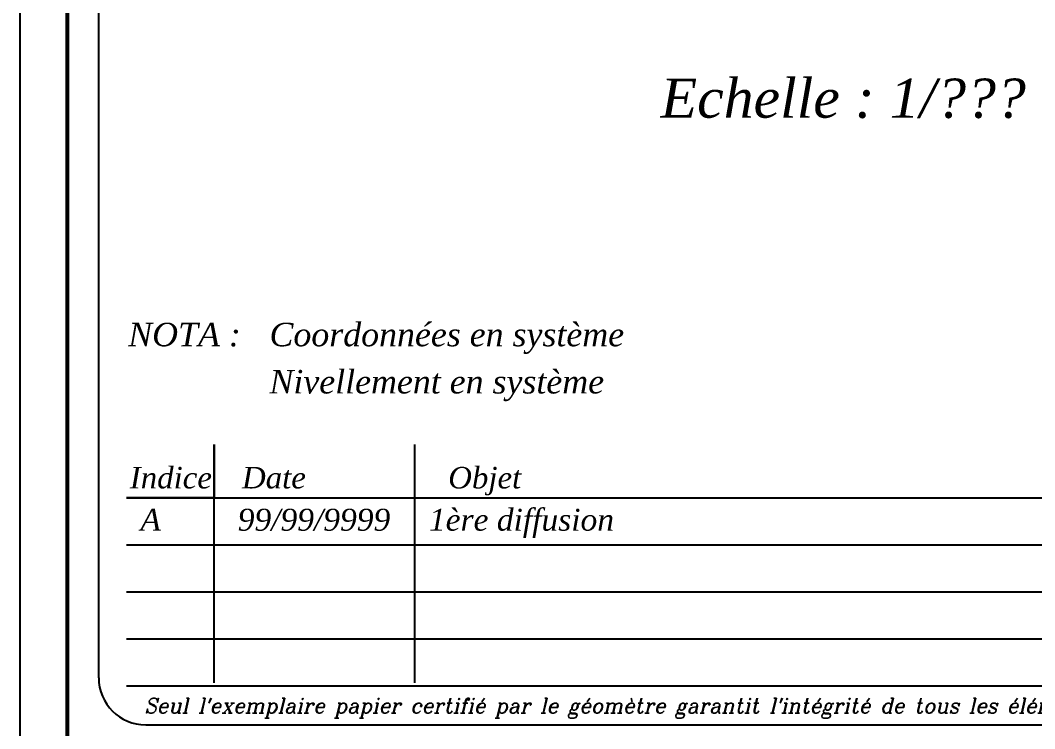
# Model space of a CAD drawing. Header units: metres. Extents: x 9606 to 9900, y 4805 to 4952.
# Drawn here: x 9606.23 to 9632.12, y 4858.5 to 4876.58 of the extents above; entities that cross this region are included whole.
import ezdxf
from ezdxf.enums import TextEntityAlignment as Align

# ---------------------------------------------------------------- set-up
doc = ezdxf.new("R2010")
doc.units = ezdxf.units.M
doc.header["$LTSCALE"] = 2
doc.layers.add('Titre', color=7, linetype='Continuous')
doc.styles.add('CARTOUCHE', font='timesi.ttf', dxfattribs={"height": 1})
doc.styles.add('ROMANS', font='ROMANC.shx', dxfattribs={"height": 0.36})

msp = doc.modelspace()

# ---------------------------------------------------------------- linework, layer by layer
at = {"lineweight": 30, "flags": 128}
msp.add_lwpolyline([(9608.944, 4864.392), (9611.178, 4864.392), (9611.178, 4865.752)], dxfattribs=at)
at = {"layer": 'Titre'}
for p, q in [((9608.23, 4859.801), (9608.23, 4903.234)), ((9611.178, 4859.672), (9611.178, 4865.752)), ((9616.298, 4859.672), (9616.298, 4865.752)), ((9608.944, 4864.392), (9645.424, 4864.392)), ((9608.944, 4863.192), (9645.424, 4863.192)), ((9608.944, 4861.992), (9645.424, 4861.992)), ((9608.944, 4860.792), (9645.424, 4860.792)), ((9608.944, 4859.592), (9645.424, 4859.592))]:
    msp.add_line(p, q, dxfattribs=at)
for points in [[(9606.23, 4906.514), (9648.23, 4906.514), (9648.23, 4847.114), (9606.23, 4847.114), (9606.23, 4906.514)], [(9609.43, 4858.601), (9645.038, 4858.601)]]:
    msp.add_lwpolyline(points, dxfattribs=at)
at = {"layer": 'Titre', "const_width": 0.1}
msp.add_lwpolyline([(9608.63, 4905.314), (9645.83, 4905.314, -0.414214), (9647.03, 4904.114), (9647.03, 4849.514, -0.414214), (9645.83, 4848.314), (9608.63, 4848.314, -0.414214), (9607.43, 4849.514), (9607.43, 4904.114, -0.414214)], format="xyb", close=True, dxfattribs=at)
at = {"layer": 'Titre'}
msp.add_arc((9609.43, 4859.801), 1.2, 180, 270, dxfattribs=at)

# ---------------------------------------------------------------- texts
at = {"layer": 'Titre', "style": 'CARTOUCHE', "width": 1.01}
msp.add_text('Echelle : 1/???', height=1, rotation=360, dxfattribs=at).set_placement((9627.23, 4874.592), align=Align.MIDDLE_CENTER)
for s, height, rotation, p in [('NOTA :', 0.6, 360, (9608.984, 4868.26)), ('Coordonnées en système ', 0.6, 360, (9612.589, 4868.26)), ('Nivellement en système ', 0.6, 360, (9612.588, 4867.055)), ('Indice', 0.55, 360, (9609.024, 4864.632)), ('Date', 0.55, 360, (9611.887, 4864.632)), ('Objet', 0.55, 360, (9617.149, 4864.632)), ('A', 0.56, 0, (9609.294, 4863.554)), ('99/99/9999', 0.56, 0, (9611.779, 4863.554)), ('1ère diffusion', 0.56, 0, (9616.659, 4863.554))]:
    msp.add_text(s, height=height, rotation=rotation, dxfattribs=at).set_placement(p)
at = {"layer": 'Titre', "style": 'ROMANS', "oblique": 13.5, "width": 0.95}
msp.add_text("Seul l'exemplaire papier certifié par le géomètre garantit l'intégrité de tous les éléments portés sur son plan", height=0.38, rotation=360, dxfattribs=at).set_placement((9609.405, 4858.899))

doc.saveas('drawing.dxf')
